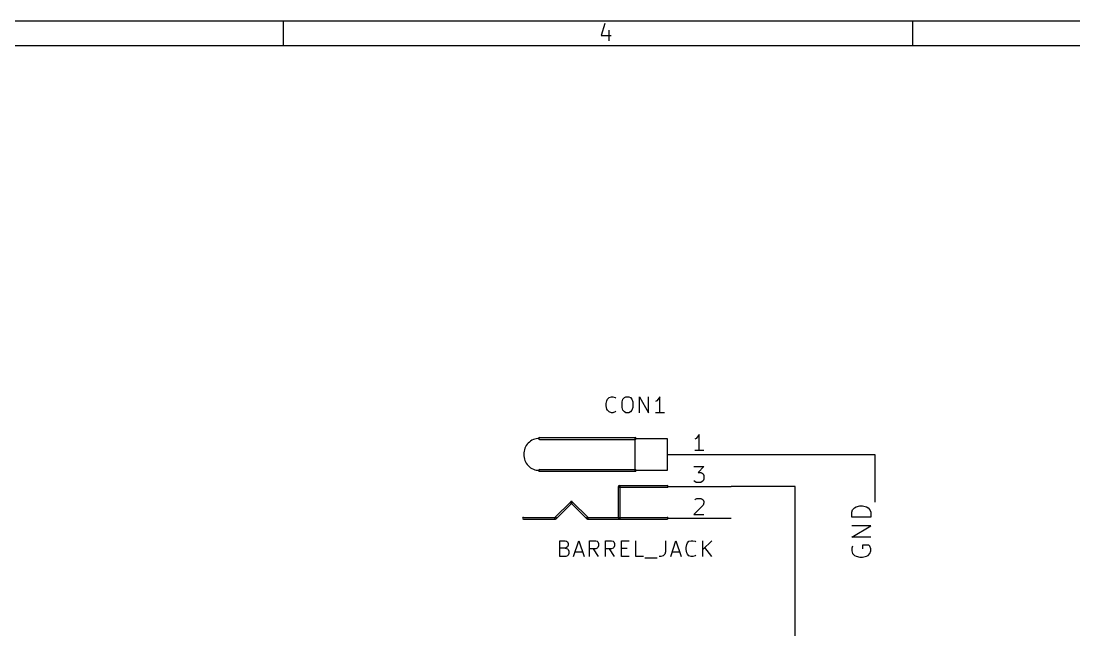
# Model space of a CAD drawing. Extents: x 10 to 269, y -206 to -10.
# Drawn here: x 139.1 to 222.8, y -58.4 to -10 of the extents above; entities that cross this region are included whole.
import ezdxf

# ---------------------------------------------------------------- set-up
doc = ezdxf.new("R2010")
doc.units = 0
doc.header["$MEASUREMENT"] = 0
doc.layers.add('BLACK', color=7, linetype='CONTINUOUS')

msp = doc.modelspace()

# ---------------------------------------------------------------- linework, layer by layer
at = {"layer": 'Black'}
for p, q in [((180.34, -43.1038), (187.96, -43.1038)), ((180.34, -43.2562), (187.96, -43.2562)), ((187.96, -45.72), (187.96, -43.18)), ((187.96, -43.18), (190.5, -43.18)), ((190.5, -43.18), (190.5, -45.72)), ((192.786, -43.18), (192.684, -43.2308)), ((192.913, -43.053), (192.786, -43.18)), ((193.04, -42.8752), (192.913, -43.053)), ((193.04, -44.1452), (193.04, -42.8752)), ((193.396, -44.1452), (192.684, -44.1452)), ((190.5, -44.45), (195.58, -44.45)), ((180.34, -45.6438), (187.96, -45.6438)), ((180.34, -45.7962), (187.96, -45.7962)), ((190.5, -45.72), (187.96, -45.72)), ((192.608, -45.4152), (193.396, -45.4152)), ((193.396, -45.4152), (192.964, -45.8978)), ((192.964, -45.8978), (193.167, -45.8978)), ((193.167, -45.8978), (193.269, -45.9486)), ((193.269, -45.9486), (193.345, -45.9994)), ((193.345, -45.9994), (193.396, -46.1264)), ((192.684, -46.609), (192.608, -46.5582)), ((192.786, -46.6852), (192.684, -46.609)), ((193.167, -46.6852), (192.786, -46.6852)), ((193.269, -46.609), (193.167, -46.6852)), ((193.345, -46.5582), (193.269, -46.609)), ((193.396, -46.4312), (193.345, -46.5582)), ((193.396, -46.1264), (193.396, -46.4312)), ((186.614, -49.53), (186.614, -46.99)), ((186.69, -46.9138), (190.5, -46.9138)), ((186.69, -47.0662), (190.5, -47.0662)), ((186.766, -49.53), (186.766, -46.99)), ((190.5, -46.99), (195.58, -46.99)), ((182.829, -48.2092), (181.559, -49.4792)), ((182.931, -48.3108), (181.661, -49.5808)), ((184.099, -49.5808), (182.829, -48.3108)), ((184.201, -49.4792), (182.931, -48.2092)), ((193.345, -48.4886), (192.608, -49.2252)), ((192.684, -48.0568), (192.735, -48.006)), ((192.735, -48.006), (192.862, -47.9552)), ((192.862, -47.9552), (193.167, -47.9552)), ((193.167, -47.9552), (193.269, -48.006)), ((193.269, -48.006), (193.345, -48.0568)), ((193.345, -48.0568), (193.396, -48.1838)), ((193.396, -48.3108), (193.345, -48.4886)), ((193.396, -48.1838), (193.396, -48.3108)), ((192.608, -49.2252), (193.396, -49.2252)), ((205.156, -49.0474), (205.232, -48.8442)), ((205.156, -49.4284), (205.156, -49.0474)), ((205.232, -48.8442), (205.384, -48.6918)), ((205.384, -48.6918), (205.511, -48.6156)), ((205.511, -48.6156), (205.816, -48.5394)), ((205.816, -48.5394), (206.019, -48.5394)), ((206.019, -48.5394), (206.324, -48.6156)), ((206.324, -48.6156), (206.477, -48.6918)), ((206.477, -48.6918), (206.604, -48.8442)), ((206.604, -48.8442), (206.68, -49.0474)), ((206.68, -49.0474), (206.68, -49.4284)), ((179.07, -49.4538), (181.61, -49.4538)), ((179.07, -49.6062), (181.61, -49.6062)), ((184.15, -49.4538), (190.5, -49.4538)), ((184.15, -49.6062), (190.5, -49.6062)), ((190.5, -49.53), (195.58, -49.53)), ((206.68, -49.4284), (205.156, -49.4284)), ((205.156, -51.0286), (206.68, -50.1396)), ((206.68, -50.1396), (205.156, -50.1396)), ((206.68, -51.0286), (205.156, -51.0286)), ((205.232, -51.7398), (205.156, -51.8922)), ((206.527, -51.6636), (206.019, -51.6636)), ((206.019, -51.6636), (206.019, -51.9684)), ((206.604, -51.7398), (206.527, -51.6636)), ((206.68, -51.9684), (206.604, -51.7398)), ((205.156, -51.8922), (205.156, -52.1208)), ((205.156, -52.1208), (205.232, -52.324)), ((205.232, -52.324), (205.384, -52.4764)), ((205.384, -52.4764), (205.511, -52.5526)), ((205.511, -52.5526), (205.816, -52.6288)), ((205.816, -52.6288), (206.019, -52.6288)), ((206.019, -52.6288), (206.324, -52.5526)), ((206.324, -52.5526), (206.477, -52.4764)), ((206.477, -52.4764), (206.604, -52.324)), ((206.604, -52.324), (206.68, -52.1208)), ((206.68, -52.1208), (206.68, -51.9684))]:
    msp.add_line(p, q, dxfattribs=at)
for centre, radius, start, end in [((180.34, -44.4246), 1.2446, -270, -178.8), ((180.34, -43.18), 0.0762, 90, 270), ((187.96, -43.18), 0.0762, 270, 450), ((180.34, -44.4754), 1.2446, -181.2, -90), ((180.34, -45.72), 0.0762, 90, 270), ((187.96, -45.72), 0.0762, 270, 450), ((186.69, -46.99), 0.0762, 90, 270), ((186.69, -46.99), 0.0762, 360, 540), ((190.5, -46.99), 0.0762, 270, 450), ((182.88, -48.26), 0.0762, 405, 585), ((182.88, -48.26), 0.0762, 315, 495), ((179.07, -49.53), 0.0762, 90, 270), ((181.61, -49.53), 0.0762, 495, 675), ((181.61, -49.53), 0.0762, 270, 450), ((184.15, -49.53), 0.0762, 90, 270), ((184.15, -49.53), 0.0762, 225, 405), ((186.69, -49.53), 0.0762, 180, 360), ((190.5, -49.53), 0.0762, 270, 450)]:
    msp.add_arc(centre, radius, start, end, dxfattribs=at)
at = {"layer": 'Blue 4'}
for p, q in [((195.58, -44.45), (207.01, -44.45)), ((207.01, -44.45), (207.01, -48.26)), ((200.66, -46.99), (195.58, -46.99)), ((200.66, -62.23), (200.66, -46.99))]:
    msp.add_line(p, q, dxfattribs=at)
at = {"layer": 'Gray 1'}
for p, q in [((185.699, -40.1828), (185.75, -40.0558)), ((185.75, -40.0558), (185.877, -39.9288)), ((185.877, -39.9288), (186.055, -39.878)), ((186.055, -39.878), (186.182, -39.878)), ((186.182, -39.878), (186.36, -39.9288)), ((186.36, -39.9288), (186.411, -39.9796)), ((186.919, -40.2844), (186.969, -40.0558)), ((186.969, -40.0558), (187.096, -39.9288)), ((187.096, -39.9288), (187.198, -39.878)), ((187.198, -39.878), (187.452, -39.878)), ((187.452, -39.878), (187.579, -39.9288)), ((187.579, -39.9288), (187.681, -40.0558)), ((187.681, -40.0558), (187.757, -40.2844)), ((188.29, -41.148), (188.29, -39.878)), ((188.29, -39.878), (189.001, -41.148)), ((189.001, -41.148), (189.001, -39.878)), ((189.789, -40.0558), (189.662, -40.1828)), ((189.916, -39.878), (189.789, -40.0558)), ((189.916, -41.148), (189.916, -39.878)), ((185.649, -40.4114), (185.699, -40.1828)), ((185.649, -40.5892), (185.649, -40.4114)), ((185.699, -40.8432), (185.649, -40.5892)), ((185.75, -40.9448), (185.699, -40.8432)), ((185.877, -41.0718), (185.75, -40.9448)), ((186.919, -40.7162), (186.919, -40.2844)), ((186.969, -40.9448), (186.919, -40.7162)), ((187.096, -41.0718), (186.969, -40.9448)), ((187.681, -40.9448), (187.579, -41.0718)), ((187.757, -40.7162), (187.681, -40.9448)), ((187.757, -40.2844), (187.757, -40.7162)), ((189.662, -40.1828), (189.56, -40.2336)), ((186.055, -41.148), (185.877, -41.0718)), ((186.182, -41.148), (186.055, -41.148)), ((186.36, -41.0718), (186.182, -41.148)), ((186.411, -41.021), (186.36, -41.0718)), ((187.198, -41.148), (187.096, -41.0718)), ((187.452, -41.148), (187.198, -41.148)), ((187.579, -41.0718), (187.452, -41.148)), ((190.271, -41.148), (189.56, -41.148)), ((181.966, -52.578), (181.966, -51.308)), ((181.966, -51.308), (182.397, -51.308)), ((182.397, -51.308), (182.499, -51.3588)), ((182.499, -51.8414), (182.397, -51.8922)), ((182.499, -51.3588), (182.575, -51.4096)), ((182.575, -51.7906), (182.499, -51.8414)), ((182.575, -51.4096), (182.626, -51.5366)), ((182.626, -51.6636), (182.575, -51.7906)), ((182.626, -51.5366), (182.626, -51.6636)), ((183.058, -52.578), (183.464, -51.308)), ((183.464, -51.308), (183.896, -52.578)), ((184.328, -52.578), (184.328, -51.308)), ((184.328, -51.308), (184.81, -51.308)), ((184.81, -51.308), (184.937, -51.3588)), ((184.937, -51.3588), (184.988, -51.4096)), ((184.988, -51.8414), (184.937, -51.8922)), ((184.988, -51.4096), (185.039, -51.5366)), ((185.039, -51.7144), (184.988, -51.8414)), ((185.039, -51.5366), (185.039, -51.7144)), ((185.598, -52.578), (185.598, -51.308)), ((185.598, -51.308), (186.08, -51.308)), ((186.08, -51.308), (186.207, -51.3588)), ((186.207, -51.3588), (186.258, -51.4096)), ((186.258, -51.8414), (186.207, -51.8922)), ((186.258, -51.4096), (186.309, -51.5366)), ((186.309, -51.7144), (186.258, -51.8414)), ((186.309, -51.5366), (186.309, -51.7144)), ((186.868, -52.578), (186.868, -51.308)), ((186.868, -51.308), (187.477, -51.308)), ((188.011, -52.578), (188.011, -51.308)), ((190.348, -51.308), (190.348, -52.197)), ((190.779, -52.578), (191.186, -51.308)), ((191.186, -51.308), (191.618, -52.578)), ((191.999, -51.8414), (192.049, -51.6128)), ((191.999, -52.0192), (191.999, -51.8414)), ((192.049, -51.6128), (192.1, -51.4858)), ((192.1, -51.4858), (192.227, -51.3588)), ((192.227, -51.3588), (192.405, -51.308)), ((192.405, -51.308), (192.532, -51.308)), ((192.532, -51.308), (192.71, -51.3588)), ((192.71, -51.3588), (192.761, -51.4096)), ((193.319, -52.578), (193.319, -51.308)), ((194.031, -51.308), (193.319, -52.0192)), ((194.031, -52.578), (193.497, -51.8414)), ((182.397, -51.8922), (181.966, -51.8922)), ((182.448, -52.578), (181.966, -52.578)), ((182.397, -51.8922), (182.575, -51.9684)), ((182.575, -52.5018), (182.448, -52.578)), ((182.575, -51.9684), (182.626, -52.0192)), ((182.626, -52.451), (182.575, -52.5018)), ((182.626, -52.0192), (182.677, -52.1462)), ((182.677, -52.324), (182.626, -52.451)), ((182.677, -52.1462), (182.677, -52.324)), ((183.185, -52.197), (183.769, -52.197)), ((184.81, -51.9684), (184.328, -51.9684)), ((185.039, -52.578), (184.633, -51.9684)), ((184.937, -51.8922), (184.81, -51.9684)), ((186.08, -51.9684), (185.598, -51.9684)), ((186.309, -52.578), (185.903, -51.9684)), ((186.207, -51.8922), (186.08, -51.9684)), ((186.868, -51.8922), (187.3, -51.8922)), ((187.477, -52.578), (186.868, -52.578)), ((188.62, -52.578), (188.011, -52.578)), ((188.722, -52.6796), (189.687, -52.6796)), ((189.992, -52.578), (189.865, -52.578)), ((190.17, -52.5018), (189.992, -52.578)), ((190.297, -52.3748), (190.17, -52.5018)), ((190.348, -52.197), (190.297, -52.3748)), ((190.906, -52.197), (191.491, -52.197)), ((192.049, -52.2732), (191.999, -52.0192)), ((192.1, -52.3748), (192.049, -52.2732)), ((192.227, -52.5018), (192.1, -52.3748)), ((192.405, -52.578), (192.227, -52.5018)), ((192.532, -52.578), (192.405, -52.578)), ((192.71, -52.5018), (192.532, -52.578)), ((192.761, -52.451), (192.71, -52.5018))]:
    msp.add_line(p, q, dxfattribs=at)
at = {"layer": 'Red 2'}
for p, q in [((269.392, -10.0076), (10.0076, -10.0076)), ((159.995, -11.9888), (159.995, -10.0076)), ((210.007, -11.9888), (210.007, -10.0076)), ((185.547, -10.2108), (185.242, -11.1506)), ((185.852, -10.7188), (185.852, -11.5824)), ((185.242, -11.1506), (186.03, -11.1506)), ((267.411, -11.9888), (11.9888, -11.9888))]:
    msp.add_line(p, q, dxfattribs=at)

doc.saveas('drawing.dxf')
